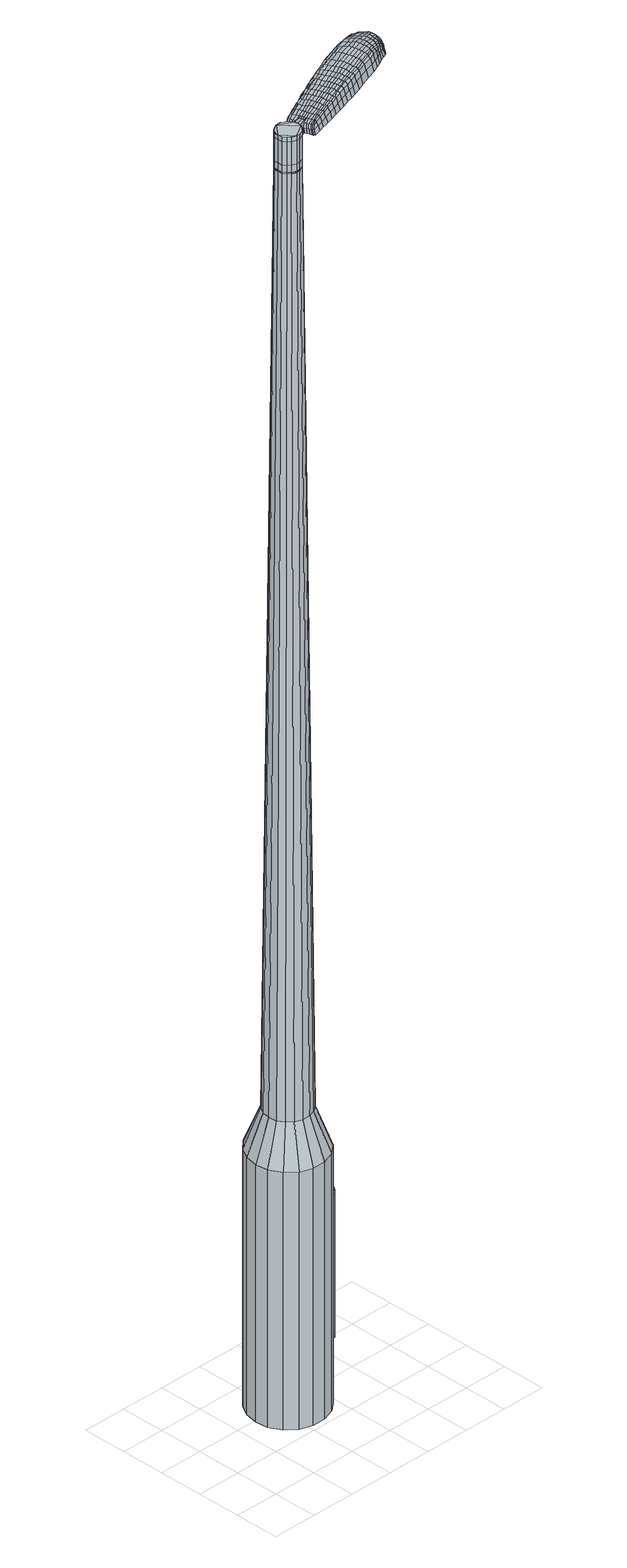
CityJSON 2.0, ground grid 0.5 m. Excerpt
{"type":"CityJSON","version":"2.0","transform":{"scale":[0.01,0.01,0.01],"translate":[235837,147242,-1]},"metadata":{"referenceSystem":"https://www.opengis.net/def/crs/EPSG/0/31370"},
"CityObjects":{
"object1":{"type":"GenericCityObject","attributes":{"cluster":433,"mean_distance_to_centroid":0.15,"new_centroid_x":235838.13,"new_centroid_y":147242.96,"mean_distance_to_camera":15.5,"H1":12.51,"H2":37.1,"Z_final":112.13,"cluster2":-1,"proj_x":235840.03,"proj_y":147248.39,"id_line":53497,"bearing_l":109.25,"distance":5.76,"orientation":"right","G_obj":19.25},"geometry":[{"type":"MultiSurface","lod":"2","boundaries":[[[0,1,2,3]],[[1,4,5,2]],[[4,6,7,5]],[[6,8,9,7]],[[8,10,11,9]],[[10,12,13,11]],[[12,14,15,13]],[[14,16,17,15]],[[16,18,19,17]],[[18,20,21,19]],[[20,22,23,21]],[[22,24,25,23]],[[24,26,27,25]],[[26,28,29,27]],[[28,30,31,29]],[[30,32,33,31]],[[32,34,35,33]],[[34,0,3,35]],[[36,37,38,39]],[[38,40,41,42]],[[41,43,42]],[[42,44,45,46]],[[45,47,46]],[[46,48,49,50]],[[49,51,50]],[[42,46,50,38]],[[50,52,39,38]],[[53,36,39]],[[2,5,7,35]],[[7,9,11,15]],[[11,13,15]],[[15,17,19,23]],[[19,21,23]],[[23,25,27,31]],[[27,29,31]],[[15,23,31,7]],[[31,33,35,7]],[[3,2,35]],[[1,0,54,55]],[[0,34,56,54]],[[34,32,57,56]],[[32,30,58,57]],[[30,28,59,58]],[[28,26,60,59]],[[26,24,61,60]],[[24,22,62,61]],[[22,20,63,62]],[[20,18,64,63]],[[18,16,65,64]],[[16,14,66,65]],[[14,12,67,66]],[[12,10,68,67]],[[10,8,69,68]],[[8,6,70,69]],[[6,4,71,70]],[[4,1,55,71]],[[55,54,72,73]],[[54,56,74,72]],[[56,57,75,74]],[[57,58,76,75]],[[58,59,77,76]],[[59,60,78,77]],[[60,61,79,78]],[[61,62,80,79]],[[62,63,81,80]],[[63,64,82,81]],[[64,65,83,82]],[[65,66,84,83]],[[66,67,85,84]],[[67,68,86,85]],[[68,69,87,86]],[[69,70,88,87]],[[70,71,89,88]],[[71,55,73,89]],[[90,91,92,93]],[[94,95,91,90]],[[75,96,95,94]],[[97,98,96,75]],[[99,100,98,97]],[[78,101,100,99]],[[79,102,101,78]],[[103,104,102,79]],[[81,105,104,103]],[[106,107,105,81]],[[108,109,107,106]],[[110,111,109,108]],[[112,113,111,110]],[[114,115,113,112]],[[116,117,115,114]],[[88,118,117,116]],[[119,120,118,88]],[[93,92,120,119]],[[121,122,123,124]],[[125,121,124,126]],[[127,125,126,128]],[[129,127,128,130]],[[131,129,130,132]],[[133,131,132,134]],[[135,133,134,136]],[[137,135,136,138]],[[139,137,138,140]],[[141,139,140,142]],[[143,141,142,144]],[[145,143,144,146]],[[147,145,146,148]],[[149,147,148,150]],[[151,149,150,152]],[[153,151,152,154]],[[73,72,90,93]],[[72,74,94,90]],[[74,75,94]],[[76,97,75]],[[76,77,99,97]],[[77,78,99]],[[80,103,79]],[[80,81,103]],[[82,106,81]],[[82,83,108,106]],[[83,84,110,108]],[[84,85,112,110]],[[85,86,114,112]],[[86,87,116,114]],[[87,88,116]],[[89,119,88]],[[89,73,93,119]],[[155,156,92,91]],[[156,157,120,92]],[[157,118,120]],[[158,117,118]],[[158,159,115,117]],[[159,160,113,115]],[[160,161,111,113]],[[161,162,109,111]],[[162,163,107,109]],[[163,105,107]],[[164,104,105]],[[164,102,104]],[[165,100,101]],[[165,166,98,100]],[[166,96,98]],[[167,95,96]],[[167,155,91,95]],[[39,52,153,168]],[[156,155,169,154]],[[53,39,168,122]],[[155,167,123,169]],[[36,53,122,121]],[[167,96,124,123]],[[37,36,121,125]],[[96,166,126,124]],[[38,37,125,127]],[[166,165,128,126]],[[40,38,127,129]],[[165,101,130,128]],[[41,40,129,131]],[[101,102,132,130]],[[43,41,131,133]],[[102,164,134,132]],[[42,43,133,135]],[[164,105,136,134]],[[44,42,135,137]],[[105,163,138,136]],[[45,44,137,139]],[[163,162,140,138]],[[47,45,139,141]],[[162,161,142,140]],[[46,47,141,143]],[[161,160,144,142]],[[48,46,143,145]],[[160,159,146,144]],[[49,48,145,147]],[[159,158,148,146]],[[51,49,147,149]],[[158,118,150,148]],[[50,51,149,151]],[[118,157,152,150]],[[52,50,151,153]],[[157,156,154,152]],[[153,154,170,171]],[[154,169,172,170]],[[169,123,173,172]],[[123,122,174,173]],[[122,168,175,174]],[[168,153,171,175]],[[176,177,178,179]],[[180,176,179,181]],[[176,180,182,183]],[[177,176,183,184]],[[185,186,187,188]],[[189,185,188,190]],[[185,189,191,192]],[[186,185,192,193]],[[194,195,196,197]],[[198,194,197,199]],[[194,198,200,201]],[[195,194,201,202]],[[203,204,205,206]],[[207,203,206,208]],[[203,207,209,210]],[[204,203,210,211]],[[212,213,214,215]],[[216,212,215,217]],[[212,216,218,219]],[[213,212,219,220]],[[221,222,223,224]],[[225,221,224,226]],[[221,225,227,228]],[[222,221,228,229]],[[230,231,232,233]],[[222,230,233,223]],[[230,222,229,234]],[[231,230,234,235]],[[236,237,238,239]],[[231,236,239,232]],[[236,231,235,240]],[[237,236,240,241]],[[242,180,181,243]],[[237,242,243,238]],[[242,237,241,244]],[[180,242,244,182]],[[245,246,247,248]],[[249,245,248,250]],[[245,249,251,252]],[[246,245,252,253]],[[254,255,256,257]],[[246,254,257,247]],[[254,246,253,258]],[[255,254,258,259]],[[260,261,262,263]],[[255,260,263,256]],[[260,255,259,264]],[[261,260,264,265]],[[266,267,268,269]],[[261,266,269,262]],[[266,261,265,270]],[[267,266,270,271]],[[272,177,184,273]],[[267,272,273,268]],[[272,267,271,274]],[[177,272,274,178]],[[275,276,277,278]],[[279,275,278,280]],[[275,279,281,282]],[[276,275,282,283]],[[284,285,286,287]],[[276,284,287,277]],[[284,276,283,288]],[[285,284,288,289]],[[290,291,292,293]],[[285,290,293,286]],[[290,285,289,294]],[[291,290,294,295]],[[296,189,190,297]],[[291,296,297,292]],[[296,291,295,298]],[[189,296,298,191]],[[299,300,301,302]],[[303,299,302,304]],[[299,303,305,306]],[[300,299,306,307]],[[308,309,310,311]],[[300,308,311,301]],[[308,300,307,312]],[[309,308,312,313]],[[314,315,316,317]],[[309,314,317,310]],[[314,309,313,318]],[[315,314,318,319]],[[320,321,322,323]],[[315,320,323,316]],[[320,315,319,324]],[[321,320,324,325]],[[326,186,193,327]],[[321,326,327,322]],[[326,321,325,328]],[[186,326,328,187]],[[329,215,214,330]],[[331,329,330,332]],[[329,331,333,334]],[[215,329,334,217]],[[335,331,332,336]],[[337,335,336,338]],[[335,337,339,340]],[[331,335,340,333]],[[341,337,338,342]],[[343,341,342,344]],[[341,343,345,346]],[[337,341,346,339]],[[347,343,344,348]],[[349,347,348,350]],[[347,349,351,352]],[[343,347,352,345]],[[353,349,350,354]],[[204,353,354,205]],[[353,204,211,355]],[[349,353,355,351]],[[356,357,202,201]],[[358,356,201,200]],[[356,358,359,360]],[[357,356,360,361]],[[362,363,361,360]],[[364,362,360,359]],[[362,364,365,366]],[[363,362,366,367]],[[368,369,367,366]],[[370,368,366,365]],[[368,370,371,372]],[[369,368,372,373]],[[374,375,373,372]],[[376,374,372,371]],[[374,376,209,207]],[[375,374,207,208]],[[377,378,379,380]],[[279,377,380,281]],[[377,279,280,381]],[[378,377,381,382]],[[383,198,199,384]],[[378,383,384,379]],[[383,378,382,385]],[[198,383,385,200]],[[386,387,388,389]],[[225,386,389,227]],[[386,225,226,390]],[[387,386,390,391]],[[392,393,394,395]],[[387,392,395,388]],[[392,387,391,396]],[[393,392,396,397]],[[398,195,202,399]],[[393,398,399,394]],[[398,393,397,400]],[[195,398,400,196]],[[401,402,403,404]],[[183,401,404,184]],[[401,183,182,405]],[[402,401,405,406]],[[407,408,409,410]],[[402,407,410,403]],[[407,402,406,411]],[[408,407,411,412]],[[413,206,205,414]],[[408,413,414,409]],[[413,408,412,415]],[[206,413,415,208]],[[416,417,418,419]],[[188,416,419,190]],[[416,188,187,420]],[[417,416,420,421]],[[422,210,209,423]],[[417,422,423,418]],[[422,417,421,424]],[[210,422,424,211]],[[425,426,427,428]],[[303,425,428,305]],[[425,303,304,429]],[[426,425,429,430]],[[431,216,217,432]],[[426,431,432,427]],[[431,426,430,433]],[[216,431,433,218]],[[434,435,436,437]],[[249,434,437,251]],[[434,249,250,438]],[[435,434,438,439]],[[440,441,442,443]],[[435,440,443,436]],[[440,435,439,444]],[[441,440,444,445]],[[446,213,220,447]],[[441,446,447,442]],[[446,441,445,448]],[[213,446,448,214]],[[449,450,439,438]],[[248,449,438,250]],[[449,248,247,451]],[[450,449,451,452]],[[453,454,445,444]],[[450,453,444,439]],[[453,450,452,455]],[[454,453,455,456]],[[457,330,214,448]],[[454,457,448,445]],[[457,454,456,458]],[[330,457,458,332]],[[459,460,461,462]],[[306,459,462,307]],[[459,306,305,428]],[[460,459,428,427]],[[463,334,333,464]],[[460,463,464,461]],[[463,460,427,432]],[[334,463,432,217]],[[465,466,452,451]],[[257,465,451,247]],[[465,257,256,467]],[[466,465,467,468]],[[469,470,456,455]],[[466,469,455,452]],[[469,466,468,471]],[[470,469,471,472]],[[473,336,332,458]],[[470,473,458,456]],[[473,470,472,474]],[[336,473,474,338]],[[475,476,477,478]],[[312,475,478,313]],[[475,312,307,462]],[[476,475,462,461]],[[479,340,339,480]],[[476,479,480,477]],[[479,476,461,464]],[[340,479,464,333]],[[481,482,468,467]],[[263,481,467,256]],[[481,263,262,483]],[[482,481,483,484]],[[485,486,472,471]],[[482,485,471,468]],[[485,482,484,487]],[[486,485,487,488]],[[489,342,338,474]],[[486,489,474,472]],[[489,486,488,490]],[[342,489,490,344]],[[491,492,493,494]],[[318,491,494,319]],[[491,318,313,478]],[[492,491,478,477]],[[495,346,345,496]],[[492,495,496,493]],[[495,492,477,480]],[[346,495,480,339]],[[497,498,484,483]],[[269,497,483,262]],[[497,269,268,499]],[[498,497,499,500]],[[501,502,488,487]],[[498,501,487,484]],[[501,498,500,503]],[[502,501,503,504]],[[505,348,344,490]],[[502,505,490,488]],[[505,502,504,506]],[[348,505,506,350]],[[507,508,509,510]],[[324,507,510,325]],[[507,324,319,494]],[[508,507,494,493]],[[511,352,351,512]],[[508,511,512,509]],[[511,508,493,496]],[[352,511,496,345]],[[513,514,500,499]],[[273,513,499,268]],[[513,273,184,404]],[[514,513,404,403]],[[515,516,504,503]],[[514,515,503,500]],[[515,514,403,410]],[[516,515,410,409]],[[517,354,350,506]],[[516,517,506,504]],[[517,516,409,414]],[[354,517,414,205]],[[518,519,421,420]],[[328,518,420,187]],[[518,328,325,510]],[[519,518,510,509]],[[520,355,211,424]],[[519,520,424,421]],[[520,519,509,512]],[[355,520,512,351]],[[521,522,382,381]],[[278,521,381,280]],[[521,278,277,523]],[[522,521,523,524]],[[525,358,200,385]],[[522,525,385,382]],[[525,522,524,526]],[[358,525,526,359]],[[527,528,529,530]],[[228,527,530,229]],[[527,228,227,389]],[[528,527,389,388]],[[531,532,533,534]],[[528,531,534,529]],[[531,528,388,395]],[[532,531,395,394]],[[535,357,361,536]],[[532,535,536,533]],[[535,532,394,399]],[[357,535,399,202]],[[537,538,524,523]],[[287,537,523,277]],[[537,287,286,539]],[[538,537,539,540]],[[541,364,359,526]],[[538,541,526,524]],[[541,538,540,542]],[[364,541,542,365]],[[543,544,545,546]],[[234,543,546,235]],[[543,234,229,530]],[[544,543,530,529]],[[547,548,549,550]],[[544,547,550,545]],[[547,544,529,534]],[[548,547,534,533]],[[551,363,367,552]],[[548,551,552,549]],[[551,548,533,536]],[[363,551,536,361]],[[553,554,540,539]],[[293,553,539,286]],[[553,293,292,555]],[[554,553,555,556]],[[557,370,365,542]],[[554,557,542,540]],[[557,554,556,558]],[[370,557,558,371]],[[559,560,561,562]],[[240,559,562,241]],[[559,240,235,546]],[[560,559,546,545]],[[563,564,565,566]],[[560,563,566,561]],[[563,560,545,550]],[[564,563,550,549]],[[567,369,373,568]],[[564,567,568,565]],[[567,564,549,552]],[[369,567,552,367]],[[569,570,556,555]],[[297,569,555,292]],[[569,297,190,419]],[[570,569,419,418]],[[571,376,371,558]],[[570,571,558,556]],[[571,570,418,423]],[[376,571,423,209]],[[572,573,406,405]],[[244,572,405,182]],[[572,244,241,562]],[[573,572,562,561]],[[574,575,412,411]],[[573,574,411,406]],[[574,573,561,566]],[[575,574,566,565]],[[576,375,208,415]],[[575,576,415,412]],[[576,575,565,568]],[[375,576,568,373]],[[577,578,579,580]],[[580,579,581,582]],[[583,581,579,584]],[[584,579,578,585]],[[586,587,588,589]],[[589,588,590,591]],[[592,590,588,593]],[[593,588,587,594]],[[595,596,597,598]],[[598,597,599,600]],[[601,599,597,602]],[[602,597,596,603]],[[604,605,606,607]],[[607,606,608,609]],[[610,608,606,611]],[[611,606,605,612]],[[613,614,615,616]],[[616,615,617,618]],[[619,617,615,620]],[[620,615,614,621]],[[622,623,624,625]],[[625,624,626,627]],[[628,626,624,629]],[[629,624,623,630]],[[631,632,633,634]],[[634,633,623,622]],[[630,623,633,635]],[[635,633,632,636]],[[637,638,639,640]],[[640,639,632,631]],[[636,632,639,641]],[[641,639,638,642]],[[582,581,643,644]],[[644,643,638,637]],[[642,638,643,645]],[[645,643,581,583]],[[646,647,648,649]],[[649,648,650,651]],[[652,650,648,653]],[[653,648,647,654]],[[655,656,657,658]],[[658,657,647,646]],[[654,647,657,659]],[[659,657,656,660]],[[661,662,663,664]],[[664,663,656,655]],[[660,656,663,665]],[[665,663,662,666]],[[667,668,669,670]],[[670,669,662,661]],[[666,662,669,671]],[[671,669,668,672]],[[585,578,673,674]],[[674,673,668,667]],[[672,668,673,675]],[[675,673,578,577]],[[676,677,678,679]],[[679,678,680,681]],[[682,680,678,683]],[[683,678,677,684]],[[685,686,687,688]],[[688,687,677,676]],[[684,677,687,689]],[[689,687,686,690]],[[691,692,693,694]],[[694,693,686,685]],[[690,686,693,695]],[[695,693,692,696]],[[591,590,697,698]],[[698,697,692,691]],[[696,692,697,699]],[[699,697,590,592]],[[700,701,702,703]],[[703,702,704,705]],[[706,704,702,707]],[[707,702,701,708]],[[709,710,711,712]],[[712,711,701,700]],[[708,701,711,713]],[[713,711,710,714]],[[715,716,717,718]],[[718,717,710,709]],[[714,710,717,719]],[[719,717,716,720]],[[721,722,723,724]],[[724,723,716,715]],[[720,716,723,725]],[[725,723,722,726]],[[594,587,727,728]],[[728,727,722,721]],[[726,722,727,729]],[[729,727,587,586]],[[613,616,730,731]],[[731,730,732,733]],[[734,732,730,735]],[[735,730,616,618]],[[733,732,736,737]],[[737,736,738,739]],[[740,738,736,741]],[[741,736,732,734]],[[739,738,742,743]],[[743,742,744,745]],[[746,744,742,747]],[[747,742,738,740]],[[745,744,748,749]],[[749,748,750,751]],[[752,750,748,753]],[[753,748,744,746]],[[751,750,754,755]],[[755,754,605,604]],[[612,605,754,756]],[[756,754,750,752]],[[603,757,758,602]],[[602,758,759,601]],[[760,759,758,761]],[[761,758,757,762]],[[762,763,764,761]],[[761,764,765,760]],[[766,765,764,767]],[[767,764,763,768]],[[768,769,770,767]],[[767,770,771,766]],[[772,771,770,773]],[[773,770,769,774]],[[774,775,776,773]],[[773,776,777,772]],[[610,777,776,608]],[[608,776,775,609]],[[778,779,780,781]],[[781,780,680,682]],[[681,680,780,782]],[[782,780,779,783]],[[600,599,784,785]],[[785,784,779,778]],[[783,779,784,786]],[[786,784,599,601]],[[787,788,789,790]],[[790,789,626,628]],[[627,626,789,791]],[[791,789,788,792]],[[793,794,795,796]],[[796,795,788,787]],[[792,788,795,797]],[[797,795,794,798]],[[603,596,799,800]],[[800,799,794,793]],[[798,794,799,801]],[[801,799,596,595]],[[802,803,804,805]],[[805,804,584,585]],[[583,584,804,806]],[[806,804,803,807]],[[808,809,810,811]],[[811,810,803,802]],[[807,803,810,812]],[[812,810,809,813]],[[604,607,814,815]],[[815,814,809,808]],[[813,809,814,816]],[[816,814,607,609]],[[817,818,819,820]],[[820,819,589,591]],[[586,589,819,821]],[[821,819,818,822]],[[610,611,823,824]],[[824,823,818,817]],[[822,818,823,825]],[[825,823,611,612]],[[826,827,828,829]],[[829,828,704,706]],[[705,704,828,830]],[[830,828,827,831]],[[618,617,832,833]],[[833,832,827,826]],[[831,827,832,834]],[[834,832,617,619]],[[835,650,836]],[[836,650,652]],[[651,650,837]],[[838,839,840,841]],[[841,840,650,835]],[[837,650,840,842]],[[842,840,839,843]],[[621,614,844,845]],[[845,844,839,838]],[[843,839,844,846]],[[846,844,614,613]],[[847,848,837]],[[837,848,649,651]],[[646,649,848,849]],[[849,848,847,850]],[[843,851,852,842]],[[842,852,847,837]],[[850,847,852,853]],[[853,852,851,854]],[[613,731,855,846]],[[846,855,851,843]],[[854,851,855,856]],[[856,855,731,733]],[[857,858,859,860]],[[860,859,707,708]],[[706,707,859,829]],[[829,859,858,826]],[[734,735,861,862]],[[862,861,858,857]],[[826,858,861,833]],[[833,861,735,618]],[[850,863,864,849]],[[849,864,658,646]],[[655,658,864,865]],[[864,863,865]],[[854,866,867,853]],[[853,867,863,850]],[[865,863,867,868]],[[868,867,866,869]],[[733,737,870,856]],[[856,870,866,854]],[[869,866,870,871]],[[871,870,737,739]],[[872,873,874,875]],[[875,874,713,714]],[[708,713,874,860]],[[860,874,873,857]],[[740,741,876,877]],[[877,876,873,872]],[[857,873,876,862]],[[862,876,741,734]],[[865,878,664,655]],[[661,664,878,879]],[[879,878,880]],[[869,881,882,868]],[[868,882,878,865]],[[880,878,882,883]],[[883,882,881,884]],[[739,743,885,871]],[[871,885,881,869]],[[884,881,885,886]],[[886,885,743,745]],[[887,888,889,890]],[[890,889,719,720]],[[714,719,889,875]],[[875,889,888,872]],[[746,747,891,892]],[[892,891,888,887]],[[872,888,891,877]],[[877,891,747,740]],[[880,893,894,879]],[[879,894,670,661]],[[667,670,894,895]],[[895,894,893,896]],[[884,897,898,883]],[[883,898,893,880]],[[896,893,898,899]],[[899,898,897,900]],[[745,749,901,886]],[[886,901,897,884]],[[900,897,901,902]],[[902,901,749,751]],[[903,904,905,906]],[[906,905,725,726]],[[720,725,905,890]],[[890,905,904,887]],[[752,753,907,908]],[[908,907,904,903]],[[887,904,907,892]],[[892,907,753,746]],[[896,909,910,895]],[[895,910,674,667]],[[585,674,910,805]],[[805,910,909,802]],[[900,911,912,899]],[[899,912,909,896]],[[802,909,912,811]],[[811,912,911,808]],[[751,755,913,902]],[[902,913,911,900]],[[808,911,913,815]],[[815,913,755,604]],[[822,914,915,821]],[[821,915,729,586]],[[726,729,915,906]],[[906,915,914,903]],[[612,756,916,825]],[[825,916,914,822]],[[903,914,916,908]],[[908,916,756,752]],[[783,917,918,782]],[[782,918,679,681]],[[676,679,918,919]],[[919,918,917,920]],[[601,759,921,786]],[[786,921,917,783]],[[920,917,921,922]],[[922,921,759,760]],[[923,924,925,926]],[[926,925,629,630]],[[628,629,925,790]],[[790,925,924,787]],[[927,928,929,930]],[[930,929,924,923]],[[787,924,929,796]],[[796,929,928,793]],[[762,757,931,932]],[[932,931,928,927]],[[793,928,931,800]],[[800,931,757,603]],[[920,933,934,919]],[[919,934,688,676]],[[685,688,934,935]],[[935,934,933,936]],[[760,765,937,922]],[[922,937,933,920]],[[936,933,937,938]],[[938,937,765,766]],[[939,940,941,942]],[[942,941,635,636]],[[630,635,941,926]],[[926,941,940,923]],[[943,944,945,946]],[[946,945,940,939]],[[923,940,945,930]],[[930,945,944,927]],[[768,763,947,948]],[[948,947,944,943]],[[927,944,947,932]],[[932,947,763,762]],[[936,949,950,935]],[[935,950,694,685]],[[691,694,950,951]],[[951,950,949,952]],[[766,771,953,938]],[[938,953,949,936]],[[952,949,953,954]],[[954,953,771,772]],[[955,956,957,958]],[[958,957,641,642]],[[636,641,957,942]],[[942,957,956,939]],[[959,960,961,962]],[[962,961,956,955]],[[939,956,961,946]],[[946,961,960,943]],[[774,769,963,964]],[[964,963,960,959]],[[943,960,963,948]],[[948,963,769,768]],[[952,965,966,951]],[[951,966,698,691]],[[591,698,966,820]],[[820,966,965,817]],[[772,777,967,954]],[[954,967,965,952]],[[817,965,967,824]],[[824,967,777,610]],[[807,968,969,806]],[[806,969,645,583]],[[642,645,969,958]],[[958,969,968,955]],[[813,970,971,812]],[[812,971,968,807]],[[955,968,971,962]],[[962,971,970,959]],[[609,775,972,816]],[[816,972,970,813]],[[959,970,972,964]],[[964,972,775,774]],[[577,580,179,178]],[[580,582,181,179]],[[592,593,192,191]],[[593,594,193,192]],[[595,598,197,196]],[[598,600,199,197]],[[619,620,219,218]],[[620,621,220,219]],[[622,625,224,223]],[[625,627,226,224]],[[631,634,233,232]],[[634,622,223,233]],[[637,640,239,238]],[[640,631,232,239]],[[582,644,243,181]],[[644,637,238,243]],[[652,653,252,251]],[[653,654,253,252]],[[654,659,258,253]],[[659,660,259,258]],[[660,665,264,259]],[[665,666,265,264]],[[666,671,270,265]],[[671,672,271,270]],[[672,675,274,271]],[[675,577,178,274]],[[682,683,282,281]],[[683,684,283,282]],[[684,689,288,283]],[[689,690,289,288]],[[690,695,294,289]],[[695,696,295,294]],[[696,699,298,295]],[[699,592,191,298]],[[700,703,302,301]],[[703,705,304,302]],[[709,712,311,310]],[[712,700,301,311]],[[715,718,317,316]],[[718,709,310,317]],[[721,724,323,322]],[[724,715,316,323]],[[594,728,327,193]],[[728,721,322,327]],[[778,781,380,379]],[[781,682,281,380]],[[600,785,384,199]],[[785,778,379,384]],[[627,791,390,226]],[[791,792,391,390]],[[792,797,396,391]],[[797,798,397,396]],[[798,801,400,397]],[[801,595,196,400]],[[705,830,429,304]],[[830,831,430,429]],[[831,834,433,430]],[[834,619,218,433]],[[835,836,437,436]],[[836,652,251,437]],[[838,841,443,442]],[[841,835,436,443]],[[621,845,447,220]],[[845,838,442,447]],[[973,974,975,976]],[[977,978,976,975]],[[979,980,981,982]],[[983,984,985,986]],[[974,987,988,975]],[[989,977,975,988]],[[990,979,982,991]],[[992,993,984,983]],[[987,994,995,988]],[[995,996,989,988]],[[997,990,991,998]],[[999,993,992,1000]],[[994,1001,1002,995]],[[1002,1003,996,995]],[[1004,997,998,1005]],[[1006,999,1000,1007]],[[1008,1009,1010,1011]],[[1012,1013,1009,1008]],[[1012,1014,1015,1013]],[[1014,1016,1017,1015]],[[1018,1019,1020,1021]],[[1022,1023,1019,1018]],[[1024,1025,1023,1022]],[[1026,1027,1025,1024]],[[1021,1010,1009,1018]],[[1018,1009,1013,1022]],[[1013,1015,1024,1022]],[[1015,1017,1026,1024]],[[982,981,978,977]],[[991,982,977,989]],[[996,998,991,989]],[[1003,1005,998,996]],[[983,986,980,979]],[[992,983,979,990]],[[1000,992,990,997]],[[1007,1000,997,1004]],[[984,1008,1011,985]],[[993,1012,1008,984]],[[1014,1012,993,999]],[[1016,1014,999,1006]],[[1028,1029,1030,1031]],[[1030,1032,1033,1034]],[[1030,1034,1035,1036]],[[1030,1036,1031]],[[1037,1028,1031,1038]],[[1039,1038,1031,1040]],[[1041,1040,1031]],[[1042,1030,1029,1043]],[[1044,1042,1043,1045]],[[1046,1044,1045,1047]],[[1048,1046,1047,1049]],[[1050,1048,1049,1051]],[[1051,1052,1053,1054]],[[1051,1054,1055,1056]],[[1051,1056,1057,1058]],[[1057,1059,1060,1061]],[[1057,1061,1062,1063]],[[1057,1063,1058]],[[1051,1058,1050]],[[1064,1065,1029,1028]],[[1066,1067,1032,1030]],[[1068,1069,1041,1031]],[[1065,1070,1043,1029]],[[1071,1066,1030,1042]],[[1070,1072,1045,1043]],[[1073,1071,1042,1044]],[[1072,1074,1047,1045]],[[1075,1073,1044,1046]],[[1074,1076,1049,1047]],[[1077,1075,1046,1048]],[[1076,1078,1051,1049]],[[1079,1077,1048,1050]],[[1078,1080,1052,1051]],[[1081,1082,1059,1057]],[[1083,1079,1050,1058]],[[1053,1052,1080,1084]],[[1054,1053,1084,1085]],[[1055,1054,1085,1086]],[[1056,1055,1086,1087]],[[1057,1056,1087,1081]],[[1088,1064,1028,1037]],[[1089,1088,1037,1038]],[[1090,1089,1038,1039]],[[1091,1090,1039,1040]],[[1069,1091,1040,1041]],[[1033,1032,1067,1092]],[[1060,1059,1082,1093]],[[1034,1033,1092,1094]],[[1035,1034,1094,1095]],[[1036,1035,1095,1096]],[[1031,1036,1096,1068]],[[1061,1060,1093,1097]],[[1062,1061,1097,1098]],[[1063,1062,1098,1099]],[[1058,1063,1099,1083]]]}]}
},
"vertices":[
[154,112,384],[156,97,384],[156,97,96],[154,112,96],[154,83,384],[154,83,96],[146,70,384],[146,70,96],[135,61,384],[135,61,96],[121,56,384],[121,56,96],[106,56,384],[106,56,96],[92,61,384],[92,61,96],[81,71,384],[81,71,96],[74,84,384],[74,84,96],[72,98,384],[72,98,96],[75,113,384],[75,113,96],[82,125,384],[82,125,96],[93,135,384],[93,135,96],[107,139,384],[107,139,96],[122,139,384],[122,139,96],[136,134,384],[136,134,96],[147,124,384],[147,124,96],[121,109,1524],[117,111,1524],[112,111,1524],[127,102,1524],[108,109,1524],[104,106,1524],[101,98,1524],[101,102,1524],[101,93,1524],[104,89,1524],[112,84,1524],[107,86,1524],[116,84,1524],[121,86,1524],[127,93,1524],[124,89,1524],[128,98,1524],[125,106,1524],[138,106,429],[139,97,429],[134,114,429],[127,119,429],[119,122,429],[110,123,429],[102,120,429],[95,114,429],[91,107,429],[89,98,429],[90,89,429],[95,82,429],[101,76,429],[109,73,429],[118,73,429],[126,76,429],[133,81,429],[138,89,429],[127,102,1483],[128,98,1483],[125,106,1483],[121,109,1483],[117,111,1483],[112,111,1483],[108,109,1483],[104,106,1483],[101,102,1483],[101,98,1483],[101,93,1483],[104,89,1483],[107,86,1483],[112,84,1483],[116,84,1483],[121,86,1483],[124,89,1483],[127,93,1483],[126,102,1483],[126,102,1485],[127,98,1485],[127,98,1483],[124,106,1483],[124,106,1485],[121,109,1485],[116,110,1483],[116,110,1485],[112,110,1483],[112,110,1485],[108,109,1485],[104,106,1485],[102,102,1483],[102,102,1485],[101,98,1485],[102,93,1483],[102,93,1485],[104,90,1483],[104,90,1485],[108,87,1483],[108,87,1485],[112,85,1483],[112,85,1485],[116,85,1483],[116,85,1485],[120,86,1483],[120,86,1485],[124,89,1485],[126,93,1483],[126,93,1485],[121,109,1519],[125,106,1519],[125,106,1493],[121,109,1493],[117,111,1519],[117,111,1493],[112,111,1519],[112,111,1493],[108,109,1519],[108,109,1493],[104,106,1519],[104,106,1493],[101,102,1519],[101,102,1493],[101,98,1519],[101,98,1493],[101,93,1519],[101,93,1493],[104,89,1519],[104,89,1493],[107,86,1519],[107,86,1493],[112,84,1519],[112,84,1493],[116,84,1519],[116,84,1493],[121,86,1519],[121,86,1493],[124,89,1519],[124,89,1493],[127,93,1519],[127,93,1493],[128,98,1519],[128,98,1493],[127,102,1485],[128,98,1485],[127,93,1485],[121,86,1485],[116,84,1485],[112,84,1485],[107,86,1485],[104,89,1485],[101,93,1485],[101,102,1485],[112,111,1485],[117,111,1485],[125,106,1485],[127,102,1519],[127,102,1493],[145,105,1513],[145,105,1518],[144,108,1513],[143,111,1513],[143,111,1518],[144,108,1518],[221,114,1519],[214,112,1518],[216,111,1509],[223,113,1510],[229,117,1519],[231,116,1510],[228,118,1526],[219,115,1525],[213,113,1525],[208,151,1519],[202,148,1518],[201,146,1525],[208,149,1525],[216,154,1519],[216,152,1526],[217,156,1510],[209,153,1510],[202,150,1509],[283,158,1519],[285,155,1519],[285,155,1513],[284,159,1513],[281,162,1519],[282,162,1513],[280,161,1524],[282,158,1524],[283,154,1524],[213,134,1530],[207,131,1529],[208,128,1529],[215,131,1530],[222,137,1531],[223,134,1531],[221,140,1530],[212,137,1530],[205,135,1529],[137,107,1512],[138,105,1512],[139,105,1517],[138,107,1517],[136,110,1512],[138,110,1517],[137,110,1506],[138,107,1506],[139,105,1506],[276,135,1519],[273,134,1519],[275,133,1512],[278,134,1512],[278,136,1518],[280,135,1512],[277,137,1522],[276,136,1523],[273,135,1524],[269,132,1519],[264,129,1519],[265,128,1512],[270,131,1512],[268,133,1524],[263,130,1525],[258,127,1519],[251,124,1519],[253,123,1511],[260,126,1511],[257,128,1526],[250,125,1526],[240,121,1519],[242,120,1510],[239,122,1526],[150,94,1513],[157,96,1513],[156,97,1518],[149,95,1517],[144,93,1512],[145,94,1516],[145,92,1506],[151,93,1507],[158,95,1507],[164,98,1514],[172,100,1515],[170,101,1520],[163,99,1519],[166,97,1507],[173,99,1507],[179,102,1515],[186,104,1516],[185,105,1522],[178,103,1521],[180,101,1508],[188,103,1508],[193,106,1517],[200,108,1517],[199,109,1524],[192,107,1523],[195,105,1508],[202,107,1509],[207,110,1518],[206,111,1524],[209,109,1509],[265,169,1519],[262,168,1519],[262,167,1524],[265,168,1523],[268,169,1518],[267,168,1522],[268,171,1512],[266,171,1512],[262,170,1512],[257,167,1519],[252,166,1519],[252,164,1525],[257,166,1524],[258,169,1512],[252,167,1512],[246,164,1519],[238,162,1519],[238,160,1526],[246,163,1526],[247,166,1511],[239,163,1511],[227,158,1519],[227,156,1526],[228,160,1510],[140,123,1513],[147,126,1513],[147,127,1507],[140,124,1507],[135,120,1512],[135,121,1506],[136,120,1516],[140,121,1517],[147,124,1518],[154,128,1514],[161,131,1515],[161,133,1507],[154,130,1507],[154,127,1519],[161,130,1520],[168,134,1515],[175,137,1516],[175,139,1508],[168,136,1508],[167,133,1521],[174,135,1522],[181,140,1517],[188,143,1517],[189,144,1509],[182,142,1508],[181,138,1523],[188,141,1524],[195,145,1518],[196,147,1509],[195,144,1524],[144,109,1519],[144,107,1519],[151,112,1520],[151,109,1520],[150,114,1520],[143,112,1519],[158,114,1522],[159,112,1522],[165,117,1523],[166,114,1523],[164,120,1523],[157,117,1521],[172,119,1524],[173,116,1524],[179,122,1525],[180,119,1525],[178,125,1525],[171,122,1524],[186,124,1526],[187,121,1526],[193,126,1527],[194,124,1527],[191,130,1527],[185,127,1526],[200,129,1528],[201,126,1528],[198,132,1528],[279,157,1527],[280,153,1527],[277,160,1526],[273,159,1527],[275,155,1528],[276,152,1528],[269,153,1529],[270,150,1529],[267,157,1528],[260,155,1530],[262,151,1530],[263,147,1530],[255,149,1531],[256,145,1531],[253,152,1530],[245,149,1531],[246,145,1531],[247,142,1531],[234,141,1531],[235,138,1531],[233,145,1531],[270,169,1518],[273,168,1519],[273,169,1513],[271,170,1513],[269,168,1523],[272,167,1523],[277,165,1519],[278,166,1513],[276,164,1524],[280,138,1518],[282,140,1518],[280,140,1523],[279,138,1523],[281,137,1513],[283,140,1513],[283,144,1519],[285,147,1519],[283,147,1524],[282,143,1523],[284,143,1513],[285,147,1513],[285,151,1519],[283,151,1524],[286,151,1513],[219,117,1528],[218,119,1528],[211,117,1528],[212,115,1527],[227,119,1528],[227,121,1529],[217,121,1529],[217,124,1530],[210,122,1529],[210,119,1528],[226,124,1529],[225,127,1530],[216,128,1530],[209,125,1529],[224,130,1531],[208,147,1528],[209,145,1529],[217,148,1529],[216,151,1528],[202,145,1527],[202,143,1528],[211,142,1529],[219,145,1530],[204,139,1528],[133,118,1512],[134,117,1512],[135,116,1517],[135,118,1517],[134,120,1506],[135,118,1506],[135,113,1512],[136,113,1517],[136,114,1506],[142,93,1512],[142,95,1512],[143,94,1506],[143,93,1506],[143,94,1517],[143,96,1517],[141,97,1512],[140,99,1512],[141,99,1506],[142,97,1506],[142,98,1517],[141,100,1517],[139,102,1512],[140,102,1506],[140,103,1517],[148,96,1519],[148,97,1519],[155,98,1520],[155,100,1520],[147,99,1519],[146,102,1519],[154,102,1520],[153,104,1520],[145,104,1519],[152,107,1520],[140,120,1519],[140,118,1519],[147,121,1520],[147,123,1520],[142,115,1519],[149,118,1520],[163,100,1521],[162,102,1521],[170,102,1522],[169,104,1522],[161,104,1521],[160,106,1521],[168,106,1522],[167,109,1523],[159,109,1522],[166,111,1523],[154,126,1521],[154,124,1521],[161,126,1522],[161,128,1522],[155,120,1521],[162,123,1522],[177,104,1523],[176,106,1523],[184,106,1524],[183,108,1524],[175,108,1523],[174,111,1524],[182,111,1525],[182,113,1525],[174,114,1524],[181,116,1525],[168,131,1523],[168,129,1523],[175,132,1524],[174,134,1524],[169,126,1524],[176,128,1525],[191,109,1525],[190,110,1525],[198,111,1526],[197,112,1526],[190,113,1526],[189,116,1526],[197,115,1527],[196,118,1527],[188,118,1526],[195,121,1527],[181,137,1525],[182,135,1525],[189,137,1526],[188,139,1526],[183,131,1526],[190,134,1527],[205,113,1527],[204,114,1527],[204,117,1527],[203,120,1528],[202,123,1528],[195,142,1527],[196,140,1527],[197,136,1528],[267,167,1525],[269,166,1525],[263,166,1526],[266,165,1526],[273,164,1526],[269,162,1527],[276,138,1525],[278,140,1525],[274,138,1526],[273,136,1525],[279,143,1525],[280,146,1526],[276,145,1527],[276,141,1526],[281,150,1526],[276,148,1527],[258,165,1526],[260,163,1527],[252,163,1527],[254,162,1528],[264,161,1528],[257,158,1529],[268,134,1526],[269,136,1527],[263,134,1528],[263,132,1527],[270,139,1527],[271,142,1528],[264,140,1529],[264,137,1528],[271,146,1528],[264,144,1530],[246,161,1528],[248,160,1529],[239,159,1528],[240,157,1529],[251,156,1529],[242,153,1530],[257,130,1528],[257,132,1528],[250,129,1529],[249,127,1528],[258,134,1529],[258,138,1530],[249,135,1530],[249,132,1530],[257,141,1530],[248,138,1531],[228,155,1529],[229,153,1529],[231,149,1530],[238,123,1528],[238,125,1529],[238,128,1530],[237,131,1530],[236,134,1531],[215,113,1509],[213,114,1518],[220,116,1518],[222,115,1509],[228,119,1519],[230,118,1510],[227,120,1525],[219,117,1525],[212,115,1525],[202,145,1525],[202,146,1518],[209,149,1518],[209,147,1525],[217,152,1519],[217,150,1525],[218,154,1510],[210,151,1509],[203,148,1509],[283,155,1513],[282,154,1519],[281,157,1519],[282,158,1513],[279,160,1519],[280,161,1513],[278,160,1524],[280,157,1524],[281,154,1524],[208,129,1528],[207,131,1528],[214,134,1529],[215,131,1529],[222,137,1529],[223,134,1529],[221,140,1529],[213,137,1529],[206,135,1528],[141,106,1516],[140,105,1512],[139,108,1512],[140,108,1516],[139,111,1512],[139,111,1516],[139,111,1506],[140,108,1506],[141,105,1506],[274,134,1512],[272,135,1519],[275,137,1518],[276,136,1512],[277,138,1518],[278,137,1512],[276,138,1522],[274,138,1523],[272,136,1523],[264,130,1512],[263,131,1519],[268,133,1519],[270,132,1512],[267,134,1524],[262,132,1525],[252,125,1511],[250,126,1519],[258,129,1519],[259,128,1511],[256,130,1525],[249,127,1526],[239,122,1519],[241,121,1510],[238,124,1526],[156,99,1518],[157,98,1513],[149,96,1513],[149,97,1517],[144,95,1512],[145,96,1515],[146,94,1506],[151,95,1506],[158,97,1507],[170,103,1520],[171,102,1514],[164,100,1514],[163,101,1519],[165,99,1507],[173,101,1507],[184,107,1522],[185,106,1516],[178,104,1515],[177,105,1521],[180,103,1508],[187,105,1508],[198,111,1523],[200,110,1517],[193,108,1516],[191,109,1522],[194,107,1508],[201,109,1508],[207,112,1517],[205,113,1524],[208,111,1509],[262,165,1523],[262,166,1519],[265,167,1518],[265,166,1523],[268,167,1518],[267,166,1522],[268,169,1512],[266,169,1512],[263,168,1512],[252,162,1525],[252,164,1519],[258,165,1519],[258,164,1524],[258,167,1512],[253,166,1512],[239,158,1526],[239,160,1519],[246,162,1519],[246,161,1525],[247,164,1511],[240,162,1511],[228,156,1519],[228,154,1526],[229,158,1510],[148,125,1507],[148,124,1513],[141,121,1513],[141,122,1506],[136,119,1512],[137,120,1506],[137,118,1515],[141,120,1517],[148,122,1518],[162,131,1507],[162,129,1514],[155,127,1514],[155,128,1507],[154,125,1519],[161,128,1520],[176,137,1508],[175,135,1516],[169,132,1515],[169,134,1508],[168,131,1521],[175,134,1522],[190,143,1508],[189,141,1517],[182,138,1516],[183,140,1508],[182,136,1522],[189,139,1523],[196,144,1517],[197,145,1509],[195,142,1524],[145,109,1518],[145,107,1518],[151,112,1519],[152,109,1519],[150,115,1519],[144,112,1518],[158,114,1520],[159,112,1520],[165,117,1521],[166,114,1521],[164,120,1521],[157,117,1520],[172,119,1523],[173,117,1523],[179,122,1524],[180,119,1524],[178,125,1524],[171,122,1523],[186,124,1525],[187,121,1525],[193,127,1526],[194,124,1526],[192,130,1526],[185,127,1525],[200,129,1527],[201,126,1527],[199,132,1527],[279,153,1526],[278,156,1526],[276,159,1525],[272,158,1526],[274,155,1526],[275,152,1526],[269,150,1528],[268,153,1528],[266,156,1527],[260,154,1528],[261,151,1529],[262,147,1529],[256,145,1530],[255,148,1530],[253,152,1529],[245,149,1530],[246,145,1530],[247,142,1530],[235,138,1530],[234,141,1530],[233,145,1530],[272,167,1513],[272,166,1518],[269,167,1518],[270,168,1512],[268,166,1523],[271,165,1523],[276,164,1519],[276,164,1513],[274,163,1523],[278,141,1523],[280,141,1518],[278,139,1518],[277,140,1523],[279,138,1512],[281,141,1512],[281,147,1523],[282,148,1519],[281,144,1519],[280,144,1523],[282,144,1513],[283,148,1513],[283,151,1519],[281,151,1524],[284,151,1513],[211,117,1527],[218,119,1527],[218,118,1527],[212,116,1526],[227,121,1527],[226,122,1528],[210,123,1528],[217,125,1528],[218,122,1528],[211,120,1527],[226,125,1528],[225,128,1529],[216,128,1529],[209,126,1528],[224,131,1529],[218,148,1528],[210,145,1527],[209,146,1527],[217,149,1527],[202,144,1526],[203,142,1527],[211,141,1528],[219,144,1528],[204,139,1527],[137,117,1516],[136,117,1512],[136,118,1512],[137,118,1516],[136,119,1506],[137,118,1506],[137,114,1512],[138,114,1516],[138,115,1506],[145,95,1506],[145,94,1506],[144,96,1516],[143,100,1506],[142,100,1512],[143,98,1512],[144,97,1506],[144,98,1516],[143,101,1516],[141,103,1512],[142,103,1506],[142,103,1516],[149,98,1518],[149,97,1518],[155,99,1519],[155,100,1519],[147,102,1518],[148,100,1518],[155,102,1519],[154,104,1519],[146,105,1518],[153,107,1519],[148,121,1519],[141,118,1518],[141,119,1518],[148,122,1519],[142,115,1518],[149,118,1519],[162,102,1520],[163,101,1520],[170,104,1521],[161,107,1520],[162,104,1520],[169,107,1521],[168,109,1521],[160,109,1520],[167,112,1521],[162,126,1521],[155,124,1520],[155,125,1520],[162,127,1521],[156,121,1520],[163,123,1521],[177,106,1522],[184,108,1523],[184,109,1523],[175,111,1522],[176,109,1522],[183,111,1523],[182,114,1524],[174,114,1523],[181,116,1524],[176,132,1523],[169,129,1522],[168,130,1522],[175,133,1523],[170,126,1522],[177,128,1523],[191,111,1524],[191,110,1524],[198,112,1525],[198,113,1525],[189,116,1525],[190,113,1524],[197,115,1525],[196,118,1526],[188,119,1525],[195,121,1526],[189,137,1525],[183,134,1524],[182,136,1524],[189,138,1525],[184,131,1524],[191,134,1525],[205,115,1526],[205,114,1526],[203,120,1527],[204,118,1526],[202,123,1527],[196,140,1526],[196,141,1526],[198,136,1526],[269,165,1524],[267,165,1524],[263,165,1525],[265,164,1525],[272,162,1525],[269,161,1525],[273,139,1525],[276,141,1524],[275,139,1524],[272,137,1525],[275,145,1526],[279,146,1525],[278,143,1524],[275,142,1525],[279,150,1525],[276,148,1526],[260,162,1526],[258,163,1526],[253,162,1526],[254,161,1527],[263,160,1526],[257,158,1527],[263,135,1527],[268,137,1526],[267,135,1526],[262,133,1526],[263,141,1528],[270,143,1527],[269,140,1526],[263,137,1527],[270,146,1527],[263,144,1528],[248,159,1527],[247,160,1527],[239,157,1527],[240,156,1528],[251,155,1528],[242,153,1529],[249,130,1528],[257,132,1527],[256,131,1527],[249,128,1527],[249,135,1529],[257,138,1529],[257,135,1528],[249,132,1528],[257,142,1529],[248,139,1530],[229,152,1528],[228,153,1528],[231,149,1529],[238,126,1528],[238,124,1528],[237,132,1529],[238,128,1529],[236,135,1530],[145,94,1508],[143,100,1508],[174,110,1509],[177,102,1509],[195,116,1510],[197,108,1510],[232,129,1512],[235,120,1512],[218,114,1511],[215,123,1511],[249,135,1513],[262,140,1514],[265,131,1514],[252,126,1513],[141,107,1508],[171,117,1509],[192,124,1510],[229,138,1512],[212,132,1511],[246,143,1513],[259,148,1514],[138,113,1508],[169,125,1509],[189,133,1510],[226,146,1512],[209,140,1511],[256,156,1514],[243,152,1513],[136,119,1508],[166,132,1509],[186,141,1510],[223,155,1512],[206,149,1511],[253,165,1514],[240,161,1513],[274,144,1514],[278,147,1514],[281,141,1514],[277,136,1514],[272,152,1514],[276,154,1514],[269,160,1514],[274,161,1514],[266,168,1514],[271,167,1514],[282,151,1515],[284,155,1515],[284,154,1515],[283,147,1515],[281,155,1515],[283,156,1515],[279,160,1515],[283,158,1515],[278,164,1515],[283,159,1515],[119,141,334],[123,140,334],[123,140,165],[109,141,171],[119,141,165],[115,141,165],[113,141,166],[111,141,167],[109,141,169],[115,141,334],[113,141,333],[111,141,332],[109,141,331],[109,141,328],[137,135,165],[137,135,334],[148,125,165],[148,125,334],[155,112,165],[155,112,334],[158,97,165],[158,97,334],[155,83,165],[155,83,334],[153,79,334],[151,75,334],[150,73,333],[149,71,332],[148,70,331],[148,70,328],[153,79,165],[148,70,171],[148,70,169],[149,71,167],[150,73,166],[151,75,165],[119,138,334],[123,138,334],[123,138,165],[119,138,165],[109,138,171],[109,138,328],[136,133,334],[136,133,165],[146,123,334],[146,123,165],[153,111,334],[153,111,165],[155,97,334],[155,97,165],[153,84,334],[153,84,165],[151,80,334],[146,71,328],[146,71,171],[151,80,165],[149,77,334],[147,74,333],[146,73,332],[146,72,331],[115,138,334],[113,138,333],[111,138,332],[109,138,331],[115,138,165],[146,72,169],[113,138,166],[111,138,167],[109,138,169],[146,73,167],[147,74,166],[149,77,165]
]}
